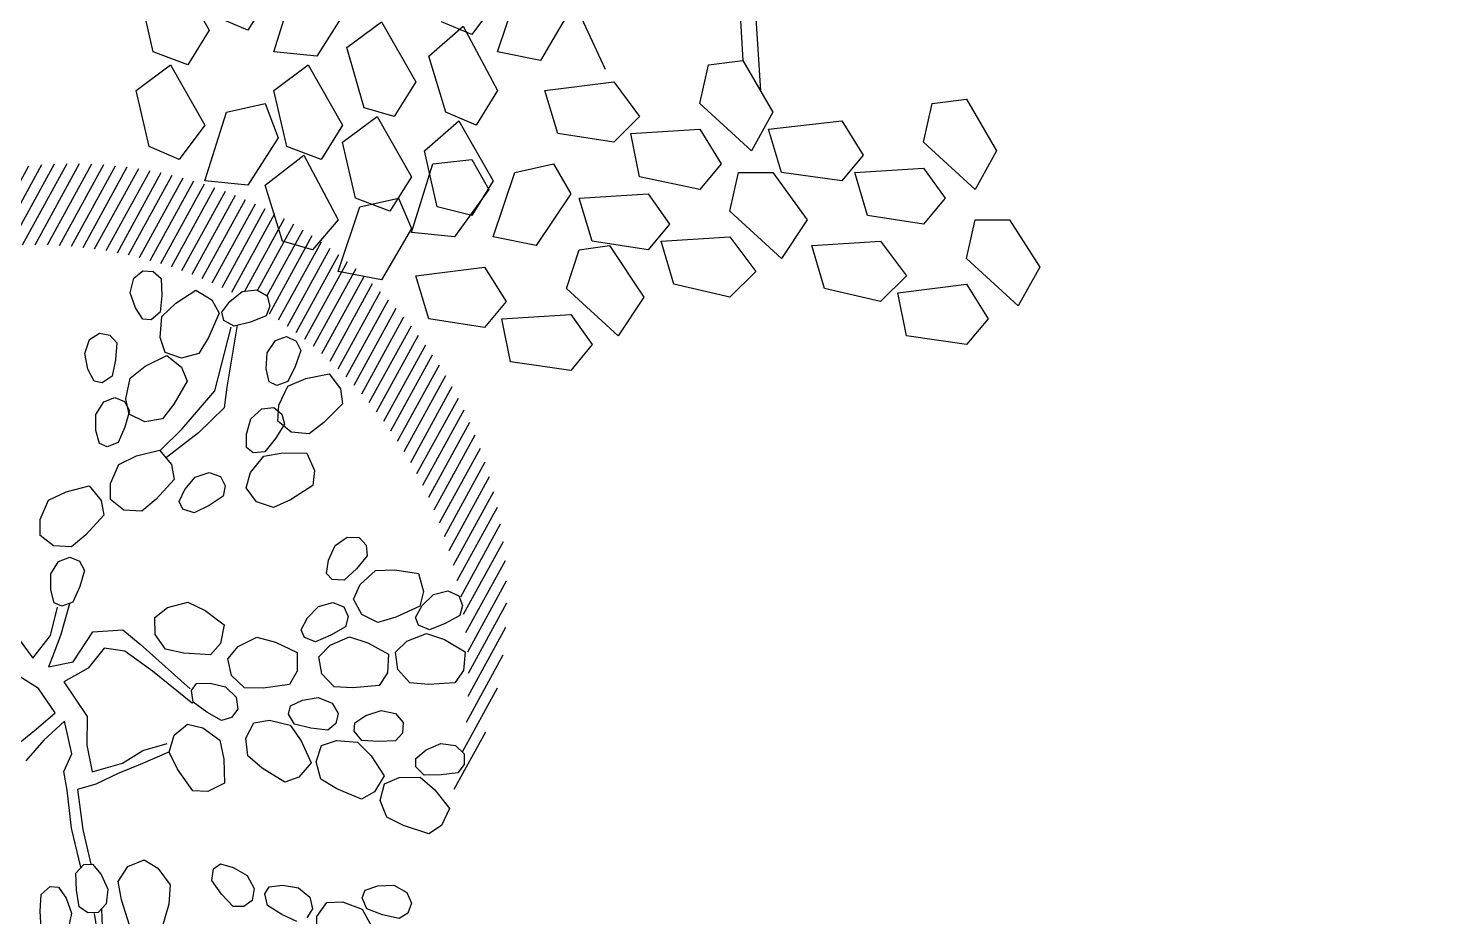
# Model space of a CAD drawing. Extents: x -809667 to 586099, y 3084146 to 3634412.
# Drawn here: x 381342.852 to 381345.97, y 3084252.915 to 3084254.885 of the extents above; entities that cross this region are included whole.
import ezdxf

# ---------------------------------------------------------------- set-up
doc = ezdxf.new("R2010")
doc.units = 0
doc.header["$LTSCALE"] = 0.5
doc.layers.get('0').update_dxf_attribs({"linetype": 'CONTINUOUS'})
doc.layers.add('乔木', color=84, linetype='CONTINUOUS')
doc.layers.add('文字', color=7, linetype='CONTINUOUS')

# ---------------------------------------------------------------- blocks, each defined once
blk = doc.blocks.new('幌伞枫')
at = {"layer": '乔木', "color": 0}
for p, q in [((61.7, -380.2), (79.4, -664.1)), ((38.4, -430.7), (49.2, -612.3)), ((-919.7, -458.1), (-861, -560.9)), ((-956.4, -597.6), (-978.4, -502.2)), ((-758.2, -502.2), (-794.9, -560.9)), ((-750.9, -597.6), (-714.2, -480.2)), ((-369.2, -597.6), (-332.5, -487.5)), ((-626.1, -524.2), (-677.5, -604.9)), ((-369.2, -509.5), (-413.2, -568.2)), ((-244.4, -524.2), (-295.8, -612.3)), ((-794.9, -560.9), (-846.3, -538.9)), ((-626.1, -590.3), (-567.4, -546.2)), ((-567.4, -546.2), (-508.6, -649)), ((-413.2, -568.2), (-464.6, -546.2)), ((-229.7, -531.5), (-185.7, -627)), ((-861, -560.9), (-897.7, -619.6)), ((-486.6, -604.9), (-427.9, -553.6)), ((-427.9, -553.6), (-369.2, -663.7)), ((-897.7, -619.6), (-956.4, -597.6)), ((-677.5, -604.9), (-750.9, -597.6)), ((-596.7, -693), (-626.1, -590.3)), ((-295.8, -612.3), (-369.2, -597.6)), ((-985.8, -663.7), (-927, -619.6)), ((-927, -619.6), (-868.3, -722.4)), ((-750.9, -663.7), (-692.2, -619.6)), ((-692.2, -619.6), (-633.4, -722.4)), ((-457.3, -700.4), (-486.6, -604.9)), ((-24.2, -685.7), (-9.5, -619.6)), ((-9.5, -619.6), (49.2, -612.3)), ((49.2, -612.3), (100.6, -700.4)), ((-963.7, -759.1), (-985.8, -663.7)), ((-728.9, -759.1), (-750.9, -663.7)), ((-508.6, -649), (-545.3, -707.7)), ((-369.2, -663.7), (-405.9, -722.4)), ((-288.4, -663.7), (-171, -649)), ((-266.4, -737.1), (-288.4, -663.7)), ((-171, -649), (-126.9, -707.7)), ((-831.6, -700.4), (-765.6, -685.7)), ((-765.6, -685.7), (-743.5, -744.4)), ((-545.3, -707.7), (-596.7, -693)), ((63.9, -766.4), (-24.2, -685.7)), ((357.5, -751.7), (372.2, -685.7)), ((372.2, -685.7), (430.9, -678.3)), ((430.9, -678.3), (482.3, -766.4)), ((-868.3, -817.8), (-831.6, -700.4)), ((-633.4, -751.7), (-574.7, -707.7)), ((-574.7, -707.7), (-516, -810.5)), ((-494, -766.4), (-435.2, -715)), ((-405.9, -722.4), (-457.3, -700.4)), ((-435.2, -715), (-376.5, -817.8)), ((-126.9, -707.7), (-171, -751.7)), ((100.6, -700.4), (63.9, -766.4)), ((93.3, -729.7), (218.1, -715)), ((218.1, -715), (254.8, -773.8)), ((-868.3, -722.4), (-912.4, -781.1)), ((-633.4, -722.4), (-670.1, -781.1)), ((-171, -751.7), (-266.4, -737.1)), ((-141.6, -737.1), (-24.2, -729.7)), ((-126.9, -810.5), (-141.6, -737.1)), ((-24.2, -729.7), (12.5, -788.5)), ((115.3, -803.1), (93.3, -729.7)), ((-912.4, -781.1), (-963.7, -759.1)), ((-743.5, -744.4), (-794.9, -825.2)), ((-670.1, -781.1), (-728.9, -759.1)), ((-611.4, -847.2), (-633.4, -751.7)), ((-471.9, -861.9), (-494, -766.4)), ((445.6, -832.5), (357.5, -751.7)), ((482.3, -766.4), (445.6, -832.5)), ((-765.6, -825.2), (-699.5, -773.8)), ((-699.5, -773.8), (-640.8, -883.9)), ((-516, -905.9), (-479.3, -788.5)), ((-479.3, -788.5), (-413.2, -781.1)), ((-413.2, -781.1), (-383.9, -832.5)), ((-339.8, -803.1), (-273.7, -788.5)), ((-273.7, -788.5), (-244.4, -839.8)), ((12.5, -788.5), (-24.2, -832.5)), ((254.8, -773.8), (218.1, -817.8)), ((-516, -810.5), (-552.7, -869.2)), ((-376.5, -913.2), (-339.8, -803.1)), ((-24.2, -832.5), (-126.9, -810.5)), ((27.2, -869.2), (41.9, -803.1)), ((41.9, -803.1), (100.6, -803.1)), ((100.6, -803.1), (159.3, -883.9)), ((218.1, -817.8), (115.3, -803.1)), ((240.1, -803.1), (357.5, -795.8)), ((262.1, -876.5), (240.1, -803.1)), ((357.5, -795.8), (394.2, -847.2)), ((-794.9, -825.2), (-868.3, -817.8)), ((-736.2, -920.6), (-765.6, -825.2)), ((-383.9, -832.5), (-442.6, -913.2)), ((-376.5, -817.8), (-413.2, -876.5)), ((-640.8, -972), (-604.1, -861.9)), ((-552.7, -869.2), (-611.4, -847.2)), ((-604.1, -861.9), (-538, -847.2)), ((-538, -847.2), (-516, -898.6)), ((-413.2, -876.5), (-471.9, -861.9)), ((-244.4, -839.8), (-303.1, -927.9)), ((-229.7, -847.2), (-112.3, -839.8)), ((-207.7, -920.6), (-229.7, -847.2)), ((-112.3, -839.8), (-75.6, -891.2)), ((394.2, -847.2), (357.5, -891.2)), ((-640.8, -883.9), (-684.8, -935.3)), ((115.3, -949.9), (27.2, -869.2)), ((159.3, -883.9), (115.3, -949.9)), ((357.5, -891.2), (262.1, -876.5)), ((430.9, -949.9), (445.6, -883.9)), ((445.6, -883.9), (504.3, -883.9)), ((504.3, -883.9), (555.7, -964.6)), ((-516, -898.6), (-567.4, -986.6)), ((-442.6, -913.2), (-516, -905.9)), ((-75.6, -891.2), (-112.3, -935.3)), ((-684.8, -935.3), (-736.2, -920.6)), ((-303.1, -927.9), (-376.5, -913.2)), ((-251.7, -1001.3), (-229.7, -935.3)), ((-229.7, -935.3), (-178.3, -927.9)), ((-112.3, -935.3), (-207.7, -920.6)), ((-178.3, -927.9), (-119.6, -1016)), ((-90.2, -920.6), (27.2, -913.2)), ((-68.2, -994), (-90.2, -920.6)), ((27.2, -913.2), (71.3, -972)), ((166.7, -927.9), (284.1, -920.6)), ((188.7, -1001.3), (166.7, -927.9)), ((284.1, -920.6), (328.2, -979.3)), ((519, -1030.7), (430.9, -949.9)), ((-567.4, -986.6), (-640.8, -972)), ((-508.6, -979.3), (-391.2, -964.6)), ((-486.6, -1052.7), (-508.6, -979.3)), ((-391.2, -964.6), (-354.5, -1023.3)), ((71.3, -972), (27.2, -1016)), ((328.2, -979.3), (284.1, -1023.3)), ((555.7, -964.6), (519, -1030.7)), ((-163.6, -1082.1), (-251.7, -1001.3)), ((27.2, -1016), (-68.2, -994)), ((284.1, -1023.3), (188.7, -1001.3)), ((313.5, -1008.7), (430.9, -994)), ((430.9, -994), (467.6, -1052.7)), ((-354.5, -1023.3), (-391.2, -1067.4)), ((-119.6, -1016), (-163.6, -1082.1)), ((328.2, -1082.1), (313.5, -1008.7)), ((-391.2, -1067.4), (-486.6, -1052.7)), ((-361.8, -1052.7), (-244.4, -1045.4)), ((-347.2, -1126.1), (-361.8, -1052.7)), ((-244.4, -1045.4), (-207.7, -1096.7)), ((467.6, -1052.7), (430.9, -1096.7)), ((-207.7, -1096.7), (-244.4, -1140.8)), ((430.9, -1096.7), (328.2, -1082.1)), ((-244.4, -1140.8), (-347.2, -1126.1))]:
    blk.add_line(p, q, dxfattribs=at)
blk = doc.blocks.new('紫薇')
at = {"color": 0}
for p, q in [((-277.3, 64), (-258.3, 59.7)), ((-258.3, 59.7), (-240.1, 53.1)), ((-240.1, 53.1), (-234.3, 40.7)), ((-270.7, 25.6), (-285.7, 33.7)), ((-234.3, 40.7), (-237.6, 31.6)), ((-68.1, 34.4), (-56, 5.4)), ((-252.3, 26.7), (-270.7, 25.6)), ((-237.6, 31.6), (-252.3, 26.7)), ((-70.5, 0.6), (-87.5, 27.2)), ((-278.4, 0.6), (-314.7, 5.4)), ((-314.7, 0.6), (-276, -9.1)), ((-278.4, -4.1), (-275.5, 7.6)), ((-275.5, 7.6), (-266.1, 15.2)), ((-266.1, 15.2), (-246.7, 12.7)), ((-246.7, 12.7), (-228, 8)), ((-228, 8), (-221, -3.8)), ((-222.8, 0.6), (-176.9, -1.8)), ((-56, -28.4), (-70.5, 0.6)), ((-56, 5.4), (-43.9, -21.1)), ((-11.6, -10.3), (11.6, 10.3)), ((-271.5, -15.9), (-278.4, -4.1)), ((-255.7, -22.4), (-271.5, -15.9)), ((-223.4, -13.2), (-237.5, -19.5)), ((-221, -3.8), (-223.4, -13.2)), ((-181.7, -13.9), (-222.8, -11.5)), ((-135.8, -21.1), (-181.7, -13.9)), ((-176.9, -1.8), (-133.4, -9.1)), ((-133.4, -9.1), (-111.6, -11.5)), ((-111.6, -11.5), (-94.7, -26)), ((-43.9, -21.1), (-11.6, -10.3)), ((50.3, -4.2), (23.7, -13.9)), ((23.7, -13.9), (43.1, -40.5)), ((-237.5, -19.5), (-255.7, -22.4)), ((-135.8, -42.9), (-135.8, -21.1)), ((-94.7, -26), (-56, -28.4)), ((9.2, -28.4), (6.8, -57.4)), ((21.3, -38), (9.2, -28.4)), ((-302.7, -34.6), (-272.1, -33.8)), ((-272.1, -33.8), (-250.7, -36.3)), ((-250.7, -36.3), (-237.3, -51.9)), ((-131, -71.9), (-135.8, -42.9)), ((-121.3, -42.9), (-121.3, -79.1)), ((-89.9, -45.3), (-121.3, -42.9)), ((-58.4, -55), (-89.9, -45.3)), ((-12.5, -40.5), (-58.4, -55)), ((-5.3, -71.9), (-12.5, -40.5)), ((40.7, -52.5), (21.3, -38)), ((43.1, -40.5), (72.1, -57.4)), ((-237.3, -51.9), (-235.2, -71.8)), ((6.8, -57.4), (33.4, -88.8)), ((72.1, -71.9), (40.7, -52.5)), ((71.7, -62.6), (77.9, -55.2)), ((72.9, -76.2), (71.7, -62.6)), ((77.9, -55.2), (93.4, -55.6)), ((93.4, -55.6), (111, -60.9)), ((111, -60.9), (122.4, -73.6)), ((141.1, -73), (157.2, -61.4)), ((157.2, -61.4), (174.8, -66.7)), ((-292.2, -84.8), (-315.5, -70.1)), ((-235.2, -71.8), (-248.6, -84.4)), ((-128.5, -98.4), (-131, -71.9)), ((-121.3, -79.1), (-114, -105.7)), ((11.6, -96), (-5.3, -71.9)), ((87.7, -88.7), (72.9, -76.2)), ((122.4, -73.6), (123.6, -87.2)), ((134.2, -92.5), (141.1, -73)), ((174.8, -66.7), (193.3, -82.2)), ((-271.3, -92.6), (-292.2, -84.8)), ((-248.6, -84.4), (-271.3, -92.6)), ((2, -117.8), (11.6, -96)), ((33.4, -88.8), (26.1, -122.6)), ((104.1, -99.2), (87.7, -88.7)), ((115.8, -96.5), (104.1, -99.2)), ((123.6, -87.2), (115.8, -96.5)), ((142.8, -112.3), (134.2, -92.5)), ((193.3, -82.2), (197, -104.2)), ((569.1, -167.7), (493.1, -91.7)), ((-123.7, -134.7), (-128.5, -98.4)), ((-114, -105.7), (-114, -134.7)), ((158.8, -138.4), (142.8, -112.3)), ((197, -104.2), (196, -131.7)), ((566.2, -182.5), (490.3, -106.6)), ((-29.4, -141.9), (2, -117.8)), ((26.1, -122.6), (4.4, -137.1)), ((562.9, -196.8), (487.2, -121.1)), ((-298, -146.6), (-279.9, -140)), ((-279.9, -140), (-267.5, -145.8)), ((-174.5, -147.9), (-145.5, -138.1)), ((-145.5, -138.1), (-124.3, -134.2)), ((-124.3, -134.2), (-106.8, -145.2)), ((-106.8, -145.2), (-99, -163.5)), ((-77.8, -175.7), (-29.4, -141.9)), ((4.4, -137.1), (-60.9, -178.1)), ((176.1, -140.3), (158.8, -138.4)), ((196, -131.7), (176.1, -140.3)), ((559.2, -210.9), (483.7, -135.3)), ((-318.9, -167.1), (-315.4, -155.5)), ((-315.4, -155.5), (-298, -146.6)), ((-264.2, -154.9), (-272.2, -168.1)), ((-267.5, -145.8), (-264.2, -154.9)), ((-180.2, -164.4), (-174.5, -147.9)), ((-9.2, -163.5), (10.3, -156.7)), ((10.3, -156.7), (29.5, -162)), ((158, -162.4), (174.1, -150.7)), ((174.1, -150.7), (191.7, -156)), ((191.7, -156), (210.2, -171.6)), ((233.6, -164.1), (239.8, -156.7)), ((239.8, -156.7), (255.3, -157)), ((255.3, -157), (272.9, -162.3)), ((555.2, -224.5), (479.8, -149.2)), ((-314.8, -178.4), (-318.9, -167.1)), ((-272.2, -168.1), (-285.6, -180.7)), ((-176.3, -185.6), (-180.2, -164.4)), ((-99, -163.5), (-108.1, -179.5)), ((-92, -188.9), (-76.6, -177.2)), ((-76.6, -177.2), (-63.1, -179.1)), ((-19.3, -182.6), (-9.2, -163.5)), ((29.5, -162), (36.3, -179.1)), ((151.1, -181.9), (158, -162.4)), ((210.2, -171.6), (213.9, -193.6)), ((234.8, -177.7), (233.6, -164.1)), ((249.6, -190.1), (234.8, -177.7)), ((272.9, -162.3), (284.3, -175.1)), ((284.3, -175.1), (285.5, -188.7)), ((305.8, -179.5), (310.3, -170.9)), ((310.3, -170.9), (325.4, -168)), ((325.4, -168), (343.8, -169.4)), ((343.8, -169.4), (357.7, -179.4)), ((546.3, -250.9), (471.2, -175.9)), ((550.9, -237.9), (475.7, -162.7)), ((-339.8, -206.5), (-325.3, -193.6)), ((-325.3, -193.6), (-311.7, -194.5)), ((-302.4, -184.2), (-314.8, -178.4)), ((-285.6, -180.7), (-302.4, -184.2)), ((-149.6, -192.7), (-176.3, -185.6)), ((-127.4, -194.1), (-149.6, -192.7)), ((-108.1, -179.5), (-127.4, -194.1)), ((-106, -202.5), (-92, -188.9)), ((-63.1, -179.1), (-57.2, -186.8)), ((-57.2, -186.8), (-61, -201.8)), ((-29.7, -211.3), (-19.3, -182.6)), ((36.3, -179.1), (35.7, -203.3)), ((159.7, -201.7), (151.1, -181.9)), ((213.9, -193.6), (212.9, -221.1)), ((266, -200.7), (249.6, -190.1)), ((285.5, -188.7), (277.8, -197.9)), ((309.8, -192.5), (305.8, -179.5)), ((327, -201.5), (309.8, -192.5)), ((361.7, -192.5), (356.1, -203.1)), ((357.7, -179.4), (361.7, -192.5)), ((541.3, -263.7), (466.4, -188.8)), ((-352.7, -221.1), (-339.8, -206.5)), ((-311.7, -194.5), (-305.3, -201.7)), ((-305.3, -201.7), (-307.9, -216.9)), ((-105.9, -214.5), (-106, -202.5)), ((-61, -201.8), (-70.2, -217.7)), ((35.7, -203.3), (20.8, -219.9)), ((175.7, -227.8), (159.7, -201.7)), ((249, -213.9), (262.3, -199)), ((262.3, -199), (280.6, -200.5)), ((277.8, -197.9), (266, -200.7)), ((280.6, -200.5), (302, -211.7)), ((345.2, -208.3), (327, -201.5)), ((356.1, -203.1), (345.2, -208.3)), ((536.1, -276.2), (461.3, -201.4)), ((-307.9, -216.9), (-315.8, -233.6)), ((-171.8, -232.2), (-153.8, -220.2)), ((-153.8, -220.2), (-133.4, -223.6)), ((-133.4, -223.6), (-119.1, -237.5)), ((-98.6, -224.2), (-105.9, -214.5)), ((-85.1, -226), (-98.6, -224.2)), ((-70.2, -217.7), (-85.1, -226)), ((-20.4, -226.1), (-29.7, -211.3)), ((-1.3, -236.2), (-20.4, -226.1)), ((20.8, -219.9), (-1.3, -236.2)), ((140.2, -227.8), (149.8, -226.1)), ((149.8, -226.1), (161.4, -236.3)), ((212.9, -221.1), (193, -229.7)), ((219.5, -269.9), (202.6, -226.4)), ((212.3, -221.6), (229.2, -253)), ((246.4, -234.4), (249, -213.9)), ((302, -211.7), (310.3, -232.4)), ((524.9, -300.3), (450.4, -225.8)), ((530.6, -288.4), (456, -213.7)), ((-373.4, -238.8), (-353.6, -244.6)), ((-343.7, -242.2), (-351.7, -233.1)), ((-330, -243), (-343.7, -242.2)), ((-315.8, -233.6), (-330, -243)), ((-194.7, -252.4), (-171.8, -232.2)), ((-119.1, -237.5), (-121.3, -255.7)), ((-83.6, -259.1), (-77.4, -238.3)), ((-77.4, -238.3), (-59.6, -227.8)), ((-59.6, -227.8), (-39.8, -229.2)), ((-39.8, -229.2), (-29.7, -244.6)), ((132.4, -239), (140.2, -227.8)), ((135.8, -258), (132.4, -239)), ((161.4, -236.3), (171.4, -251.7)), ((193, -229.7), (175.7, -227.8)), ((259.1, -251.9), (246.4, -234.4)), ((310.3, -232.4), (315.1, -259.5)), ((363.1, -244.8), (377.9, -240.2)), ((377.9, -240.2), (396.3, -239.5)), ((396.3, -239.5), (411.2, -247.9)), ((518.9, -312), (444.5, -237.6)), ((-353.6, -244.6), (-341.1, -260.1)), ((-193.6, -269.8), (-194.7, -252.4)), ((-121.3, -255.7), (-133.4, -276.7)), ((-88.1, -289.3), (-83.6, -259.1)), ((-29.7, -244.6), (-25.5, -268.4)), ((141.5, -276.6), (135.8, -258)), ((171.4, -251.7), (172, -268.8)), ((229.2, -253), (260.6, -301.3)), ((280.3, -274), (259.1, -251.9)), ((307.4, -275), (318.8, -258.8)), ((318.8, -258.8), (337.2, -258.1)), ((337.2, -258.1), (359.8, -266.8)), ((359.6, -253.8), (363.1, -244.8)), ((365.2, -266.3), (359.6, -253.8)), ((411.2, -247.9), (416.7, -260.4)), ((512.6, -323.4), (438.4, -249.1)), ((-341.1, -260.1), (-345.5, -278)), ((-181.7, -287.9), (-193.6, -269.8)), ((-25.5, -268.4), (-36.8, -287.6)), ((172, -268.8), (164.2, -280)), ((238.9, -306.2), (219.5, -269.9)), ((297.6, -272.1), (280.3, -274)), ((315.1, -259.5), (297.6, -272.1)), ((307.1, -295.7), (307.4, -275)), ((359.8, -266.8), (370.3, -286.5)), ((383.2, -273.3), (365.2, -266.3)), ((402.1, -278.1), (383.2, -273.3)), ((412.3, -271.7), (402.1, -278.1)), ((416.7, -260.4), (412.3, -271.7)), ((499.4, -345.5), (425.3, -271.4)), ((506.1, -334.6), (432, -260.4)), ((-345.5, -278), (-360.1, -297.3)), ((-154.4, -284.1), (-181.7, -287.9)), ((-133.4, -276.7), (-154.4, -284.1)), ((-143.4, -298.8), (-133.7, -282.1)), ((-133.7, -282.1), (-120.5, -278.5)), ((-120.5, -278.5), (-112.1, -283.4)), ((-112.1, -283.4), (-109.8, -298.7)), ((-76, -301.9), (-88.1, -289.3)), ((-36.8, -287.6), (-55.3, -308.1)), ((152.3, -282.1), (141.5, -276.6)), ((164.2, -280), (152.3, -282.1)), ((370.3, -286.5), (378.2, -312.8)), ((492.4, -356.2), (418.5, -282.2)), ((-360.1, -297.3), (-381.8, -302.1)), ((-372.7, -318), (-361.1, -302.6)), ((-361.1, -302.6), (-347.5, -300.7)), ((-347.5, -300.7), (-339.8, -306.5)), ((-339.8, -306.5), (-339.4, -322)), ((-218.9, -308.1), (-203, -293.5)), ((-203, -293.5), (-182.4, -293.6)), ((-182.4, -293.6), (-166, -304.9)), ((-166, -304.9), (-165.2, -323.3)), ((-151, -316.8), (-143.4, -298.8)), ((-109.8, -298.7), (-112, -316.9)), ((-55.3, -308.1), (-76, -301.9)), ((124.5, -311.7), (143.2, -304.7)), ((143.2, -304.7), (158.7, -314.5)), ((260.6, -315.8), (238.9, -306.2)), ((260.6, -301.3), (325.9, -340)), ((321.7, -311.7), (307.1, -295.7)), ((477.7, -376.9), (404, -303.2)), ((485.2, -366.6), (411.4, -292.8)), ((-382.4, -334.9), (-372.7, -318)), ((-339.4, -322), (-343.8, -339.9)), ((-238.2, -331.8), (-218.9, -308.1)), ((-165.2, -323.3), (-173.8, -345.9)), ((-146.2, -327.9), (-151, -316.8)), ((-112, -316.9), (-122.6, -330.4)), ((-49.5, -331.8), (-41, -321)), ((-41, -321), (-31.4, -319.9)), ((-31.4, -319.9), (-20.4, -330.7)), ((112.7, -328.7), (124.5, -311.7)), ((158.7, -314.5), (172.5, -334.4)), ((177.2, -337), (179.7, -323.6)), ((179.7, -323.6), (187.6, -318.1)), ((187.6, -318.1), (202.4, -322.5)), ((202.4, -322.5), (218, -332.3)), ((325.9, -347.2), (260.6, -315.8)), ((345.2, -331.1), (321.7, -311.7)), ((378.2, -312.8), (362.2, -327.4)), ((462.1, -396.6), (388.7, -323.1)), ((470, -386.9), (396.5, -313.3)), ((-379.1, -346.5), (-382.4, -334.9)), ((-343.8, -339.9), (-355.9, -351.9)), ((-234.3, -348.8), (-238.2, -331.8)), ((-135.8, -333.9), (-146.2, -327.9)), ((-122.6, -330.4), (-135.8, -333.9)), ((-112.3, -358.3), (-105.1, -337.9)), ((-105.1, -337.9), (-86.8, -328.4)), ((-86.8, -328.4), (-67, -330.8)), ((-67, -330.8), (-57.8, -346.8)), ((-47.1, -351), (-49.5, -331.8)), ((-20.4, -330.7), (-11.2, -346.6)), ((115.8, -350.1), (112.7, -328.7)), ((172.5, -334.4), (170.2, -356.6)), ((188.2, -352.9), (177.2, -337)), ((218, -332.3), (225.6, -347.6)), ((325.7, -343.5), (335.6, -334)), ((335.6, -334), (345.2, -334.3)), ((362.2, -327.4), (345.2, -331.1)), ((345.2, -334.3), (354.6, -346.6)), ((454, -406.2), (380.6, -332.8)), ((-369.5, -353.8), (-379.1, -346.5)), ((-355.9, -351.9), (-369.5, -353.8)), ((-281, -370), (-266.4, -354)), ((-266.4, -354), (-245.8, -352.3)), ((-245.8, -352.3), (-228.6, -362.3)), ((-219.7, -364.7), (-234.3, -348.8)), ((-173.8, -345.9), (-193.4, -356.6)), ((-180.1, -369.4), (-173.3, -351.3)), ((-173.3, -351.3), (-160.8, -345.7)), ((-160.8, -345.7), (-151.8, -349.1)), ((-151.8, -349.1), (-147, -363.8)), ((-57.8, -346.8), (-54.8, -370.8)), ((-42.4, -369.9), (-47.1, -351)), ((-11.2, -346.6), (-11.5, -363.7)), ((124.3, -379.4), (115.8, -350.1)), ((201.2, -367.5), (188.2, -352.9)), ((225.6, -347.6), (223.2, -361.1)), ((325.2, -362.8), (325.7, -343.5)), ((354.6, -346.6), (361.4, -363.7)), ((437.1, -424.6), (363.9, -351.5)), ((445.7, -415.5), (372.4, -342.2)), ((-298.2, -395.2), (-281, -370)), ((-228.6, -362.3), (-226.2, -380.5)), ((-193.4, -356.6), (-219.7, -364.7)), ((-184.7, -388.3), (-180.1, -369.4)), ((-147, -363.8), (-146.3, -382.2)), ((-118.4, -388.2), (-112.3, -358.3)), ((-54.8, -370.8), (-67.2, -389.3)), ((-31.9, -375.9), (-42.4, -369.9)), ((-11.5, -363.7), (-19.9, -374.5)), ((9.7, -383.3), (14, -370.3)), ((14, -370.3), (22.7, -366)), ((22.7, -366), (36.7, -372.6)), ((36.7, -372.6), (50.8, -384.5)), ((170.2, -356.6), (161.9, -382.8)), ((182.5, -391.6), (190.2, -372.4)), ((190.2, -372.4), (206.8, -361.4)), ((213.2, -367.9), (201.2, -367.5)), ((206.8, -361.4), (224.2, -367.4)), ((223.2, -361.1), (213.2, -367.9)), ((224.2, -367.4), (242, -383.7)), ((246.6, -371.5), (253.1, -364.4)), ((247.2, -385.2), (246.6, -371.5)), ((253.1, -364.4), (268.5, -365.4)), ((268.5, -365.4), (285.9, -371.4)), ((285.9, -371.4), (296.8, -384.6)), ((327.1, -382.2), (325.2, -362.8)), ((361.4, -363.7), (358.6, -380.5)), ((428.3, -433.5), (361, -366.2)), ((-226.2, -380.5), (-232.9, -403.8)), ((-178.3, -398.5), (-184.7, -388.3)), ((-146.3, -382.2), (-154.5, -397.2)), ((-107.1, -401.5), (-118.4, -388.2)), ((-34, -391.9), (-14.6, -387.6)), ((-19.9, -374.5), (-31.9, -375.9)), ((-14.6, -387.6), (-0.5, -399.5)), ((18.3, -400.6), (9.7, -383.3)), ((50.8, -384.5), (56.1, -400.7)), ((140.5, -385.9), (124.3, -379.4)), ((161.9, -382.8), (140.5, -385.9)), ((242, -383.7), (244.8, -405.8)), ((261.5, -398.2), (247.2, -385.2)), ((296.8, -384.6), (297.4, -398.2)), ((336.6, -389.7), (327.1, -382.2)), ((400.6, -458.8), (327.9, -386.1)), ((358.6, -380.5), (348.7, -390)), ((419.3, -442.2), (358.1, -381)), ((-292.9, -411.8), (-298.2, -395.2)), ((-232.9, -403.8), (-251.4, -416.1)), ((-231.9, -409.1), (-219.9, -402.4)), ((-219.9, -402.4), (-210.6, -405.1)), ((-167, -402.8), (-178.3, -398.5)), ((-154.5, -397.2), (-167, -402.8)), ((-86.7, -408.7), (-107.1, -401.5)), ((-67.2, -389.3), (-86.7, -408.7)), ((-48.1, -407), (-34, -391.9)), ((-0.5, -399.5), (10.2, -421.1)), ((29.1, -416.8), (18.3, -400.6)), ((56.1, -400.7), (51.8, -413.7)), ((190.3, -411.7), (182.5, -391.6)), ((277.4, -409.4), (261.5, -398.2)), ((297.4, -398.2), (289.3, -407.2)), ((381, -474.6), (308.5, -402.1)), ((390.9, -466.8), (318.3, -394.2)), ((348.7, -390), (336.6, -389.7)), ((410, -450.6), (349, -389.6)), ((-277, -426.4), (-292.9, -411.8)), ((-251.4, -416.1), (-277, -426.4)), ((-237.1, -427.7), (-231.9, -409.1)), ((-210.6, -405.1), (-204.6, -419.3)), ((-204.6, -419.3), (-202.3, -437.6)), ((-125, -422.8), (-106.5, -413.8)), ((-106.5, -413.8), (-86.8, -416.9)), ((-86.8, -416.9), (-78, -433.1)), ((-48.1, -428.6), (-48.1, -407)), ((10.2, -421.1), (4.8, -442.7)), ((41, -419), (29.1, -416.8)), ((51.8, -413.7), (41, -419)), ((205.2, -438.4), (190.3, -411.7)), ((244.8, -405.8), (242.6, -433.3)), ((289.3, -407.2), (277.4, -409.4)), ((360.5, -489.4), (288.2, -417.2)), ((370.9, -482.1), (298.5, -409.7)), ((-204, -490.6), (-257.4, -437.3)), ((-240.1, -447), (-237.1, -427.7)), ((-132.9, -443), (-125, -422.8)), ((-78, -433.1), (-75.8, -457.1)), ((-43.8, -458.8), (-48.1, -428.6)), ((242.6, -433.3), (222.4, -441)), ((339.1, -503.4), (267, -431.3)), ((349.9, -496.5), (277.7, -424.4)), ((-232.8, -456.6), (-240.1, -447)), ((-209.3, -453.2), (-221.2, -459.9)), ((-202.3, -437.6), (-209.3, -453.2)), ((-139.8, -472.8), (-132.9, -443)), ((-72.9, -461.7), (-64.2, -451.2)), ((-64.2, -451.2), (-54.6, -450.3)), ((-54.6, -450.3), (-43.8, -461.4)), ((4.8, -442.7), (-7.1, -467.6)), ((222.4, -441), (205.2, -438.4)), ((305.1, -522.4), (233.4, -450.8)), ((316.7, -516.3), (244.9, -444.5)), ((328, -510), (256.1, -438)), ((-221.2, -459.9), (-232.8, -456.6)), ((-159.1, -517.9), (-218.6, -458.4)), ((-75.8, -457.1), (-88.6, -475.3)), ((-71.1, -481), (-72.9, -461.7)), ((-28.7, -467.5), (-43.8, -458.8)), ((-43.8, -461.4), (-35.1, -477.6)), ((-7.1, -467.6), (-28.7, -467.5)), ((268.8, -539.2), (197.5, -467.9)), ((281.2, -533.9), (209.8, -462.5)), ((293.3, -528.3), (221.7, -456.7)), ((-124.5, -534.7), (-187, -472.3)), ((-94.9, -546.7), (-158.9, -482.7)), ((-128.9, -486.3), (-139.8, -472.8)), ((-88.6, -475.3), (-108.7, -494.2)), ((-66.9, -500), (-71.1, -481)), ((-35.1, -477.6), (-35.9, -494.7)), ((230, -553.4), (159.2, -482.6)), ((243.3, -549), (172.3, -478)), ((256.2, -544.2), (185, -473.1)), ((-68.3, -555.6), (-133.5, -490.4)), ((-108.7, -494.2), (-128.9, -486.3)), ((-43.8, -562.4), (-109.9, -496.4)), ((-21, -567.5), (-87.7, -500.8)), ((-56.6, -506.3), (-66.9, -500)), ((-35.9, -494.7), (-44.6, -505.2)), ((158.8, -570.6), (88.8, -500.6)), ((173.8, -567.9), (103.6, -497.7)), ((188.4, -564.8), (118, -494.5)), ((202.6, -561.4), (132.1, -490.8)), ((216.5, -557.6), (145.8, -486.9)), ((0.5, -571.4), (-66.8, -504.1)), ((-44.6, -505.2), (-56.6, -506.3)), ((20.9, -574.1), (-46.8, -506.4)), ((40.4, -576), (-27.7, -507.8)), ((59.1, -577), (-9.4, -508.5)), ((77.1, -577.3), (8.3, -508.5)), ((94.5, -577), (25.4, -507.9)), ((111.3, -576.2), (42, -506.8)), ((127.6, -574.8), (58.1, -505.2)), ((143.5, -572.9), (73.7, -503.1))]:
    blk.add_line(p, q, dxfattribs=at)
blk = doc.blocks.new('123213')
at = {"layer": '文字', "linetype": 'Continuous'}
h = blk.add_hatch(dxfattribs=at)
h.set_pattern_fill('ANSI31', color=8, scale=0.5)
h.set_pattern_definition([(45, (-347.3512, 1460.9278), (-0.56126600757, 0.56126600757), [])])
edge = h.paths.add_edge_path()
edge.add_line((381908.2558, 3087099.5927), (381939.0428, 3087103.11))
edge.add_arc((381938.0212, 3087112.0518), 9, 276.51754, 398.73998)
edge.add_line((381945.0412, 3087117.6839), (381943.1664, 3087120.0206))
edge.add_arc((381936.1465, 3087114.3885), 9, 38.73998, 125.53299)
edge.add_line((381930.9159, 3087121.7126), (381914.9161, 3087110.2861))
edge.add_arc((381909.6856, 3087117.6102), 9, 205.32708, 305.53299, ccw=False)
edge.add_line((381901.5507, 3087113.7601), (381908.2558, 3087099.5927))
edge = h.paths.add_edge_path(flags=16)
edge.add_line((381941.9212, 3087115.1807), (381940.0464, 3087117.5175))
edge.add_arc((381936.1465, 3087114.3885), 5, 38.74, 125.533)
edge.add_line((381933.2406, 3087118.4574), (381919.5538, 3087108.6828))
edge.add_arc((381920.7161, 3087107.0552), 2, 125.533, 276.5175)
edge.add_line((381920.9431, 3087105.0682), (381938.5887, 3087107.0841))
edge.add_arc((381938.0212, 3087112.0518), 5, 276.5175, 398.74)
at = {"layer": '文字', "color": 8, "linetype": 'Continuous', "flags": 128}
for points in [[(381898.2947, 3087098.4547), (381939.0428, 3087103.11, 0.590353), (381945.0412, 3087117.6839), (381943.1664, 3087120.0206, 0.397913), (381930.9159, 3087121.7126), (381914.9161, 3087110.2861, -0.467402), (381901.5507, 3087113.7601), (381899.7426, 3087117.5804, -0.362953), (381901.6788, 3087125.0298), (381935.4707, 3087149.1627)], [(381908.2558, 3087099.5927), (381939.0428, 3087103.11, 0.590353), (381945.0412, 3087117.6839), (381943.1664, 3087120.0206, 0.397913), (381930.9159, 3087121.7126), (381914.9161, 3087110.2861, -0.467402), (381901.5507, 3087113.7601), (381908.2558, 3087099.5927)], [(381941.9212, 3087115.1807), (381940.0464, 3087117.5175, 0.397913), (381933.2406, 3087118.4574), (381919.5538, 3087108.6828, 0.774175), (381920.9431, 3087105.0682), (381938.5887, 3087107.0841, 0.590353), (381941.9212, 3087115.1807)], [(381941.9212, 3087115.1807), (381940.0464, 3087117.5175, 0.397913), (381933.2406, 3087118.4574), (381919.5538, 3087108.6828, 0.774175), (381920.9431, 3087105.0682), (381938.5887, 3087107.0841, 0.590353), (381941.9212, 3087115.1807)]]:
    blk.add_lwpolyline(points, format="xyb", dxfattribs=at)
at = {"layer": '文字', "color": 8, "linetype": 'Continuous'}
blk.add_arc((381938.0212, 3087112.0518), 7, 276.51754, 38.73998, dxfattribs=at)
at = {"layer": '文字', "color": 8, "linetype": 'Continuous', "xscale": 0.0013, "yscale": 0.0013, "zscale": 0.0013}
blk.add_blockref('幌伞枫', (381938.2231, 3087117.2792), dxfattribs=at)
at = {"layer": '文字', "color": 8, "linetype": 'Continuous', "xscale": 0.001924715270136322, "yscale": 0.001924715270136322, "zscale": 0.001924715270136322, "rotation": 106.2585742029955}
blk.add_blockref('紫薇', (381936.6998, 3087115.107), dxfattribs=at)

msp = doc.modelspace()

# ---------------------------------------------------------------- block references
at = {"layer": '文字', "color": 8}
msp.add_blockref('123213', (-593.8497, -2861.6696), dxfattribs=at)

doc.saveas('drawing.dxf')
